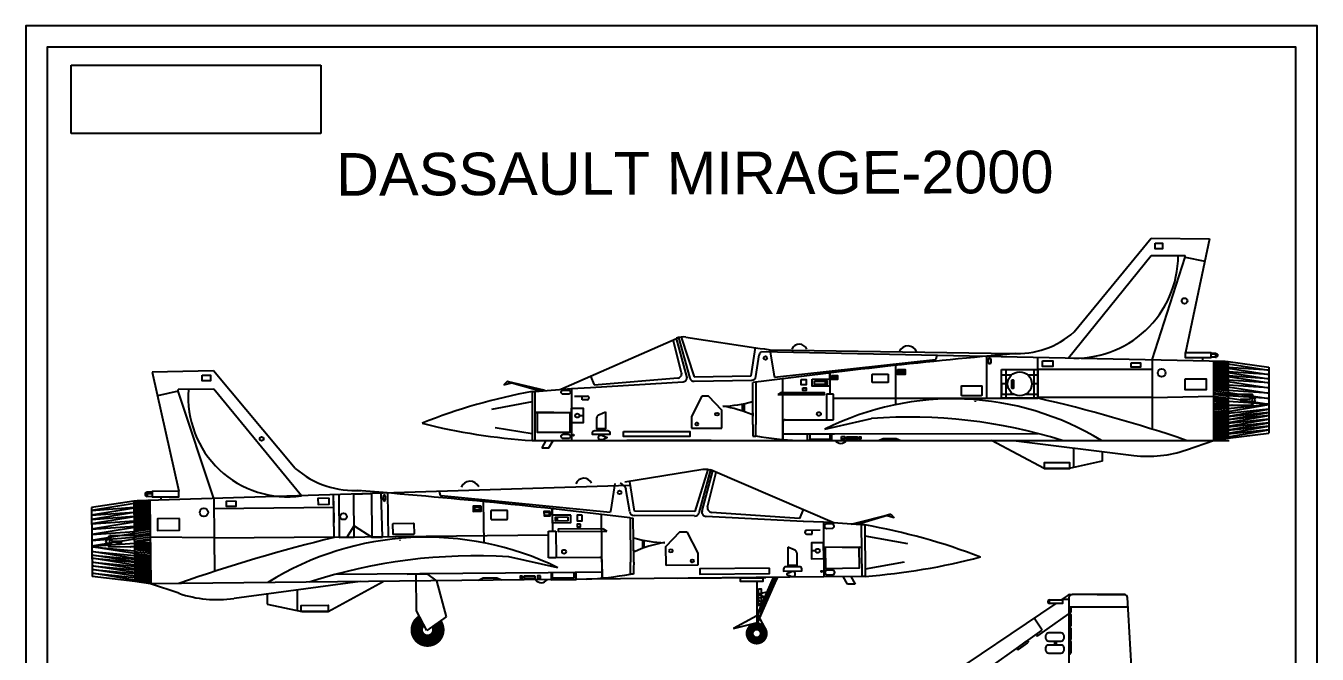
# Model space of a CAD drawing. Header units: feet. Extents: x 0 to 688502, y 0 to 2065459.
# Drawn here: x -0.2 to 11.89, y 10.85 to 16.74 of the extents above; entities that cross this region are included whole.
import ezdxf

# ---------------------------------------------------------------- set-up
doc = ezdxf.new("R2010")
doc.units = ezdxf.units.FT
doc.styles.get("Standard").update_dxf_attribs({"font": 'arial.ttf'})
picture_1 = doc.add_image_def('image1.jpeg', size_in_pixel=(1280, 351))

msp = doc.modelspace()

# ---------------------------------------------------------------- linework, layer by layer
for p, q in [((9.615, 13.872), (10.336, 14.752)), ((10.336, 14.752), (10.882, 14.743)), ((10.882, 14.743), (10.657, 13.679)), ((9.563, 13.628), (10.335, 14.587)), ((10.335, 14.587), (10.653, 14.587)), ((10.345, 13.611), (10.653, 14.573)), ((10.653, 14.573), (10.653, 14.587)), ((10.653, 14.58), (10.653, 14.587)), ((10.653, 14.573), (10.838, 14.535)), ((4.808, 13.335), (5.891, 13.812)), ((5.94, 13.49), (5.861, 13.799)), ((5.891, 13.812), (5.911, 13.82)), ((5.99, 13.455), (5.891, 13.812)), ((5.911, 13.82), (6.018, 13.439)), ((5.934, 13.824), (6.056, 13.45)), ((5.978, 13.824), (6.675, 13.718)), ((6.591, 13.46), (6.631, 13.725)), ((6.675, 13.718), (6.716, 13.713)), ((6.68, 13.682), (6.687, 13.688)), ((6.687, 13.688), (11.028, 13.597)), ((6.716, 13.713), (6.767, 13.706)), ((6.767, 13.706), (6.804, 13.477)), ((6.767, 13.706), (9.044, 13.669)), ((10.894, 13.675), (10.939, 13.674)), ((10.939, 13.674), (10.956, 13.665)), ((10.939, 13.663), (10.939, 13.636)), ((10.951, 13.641), (10.951, 13.668)), ((10.956, 13.665), (10.957, 13.645)), ((6.635, 13.454), (6.666, 13.658)), ((6.809, 13.448), (8.318, 13.615)), ((7.941, 13.558), (7.941, 13.19)), ((8.323, 13.619), (8.331, 13.654)), ((8.794, 13.644), (8.794, 13.251)), ((9.275, 13.251), (9.275, 13.634)), ((10.817, 13.63), (10.817, 13.601)), ((10.946, 13.636), (10.894, 13.636)), ((10.917, 13.559), (11.057, 13.539)), ((10.918, 13.592), (11.057, 13.573)), ((10.918, 13.57), (11.057, 13.551)), ((10.919, 13.599), (10.919, 12.859)), ((10.919, 13.582), (11.058, 13.562)), ((10.919, 13.547), (11.058, 13.528)), ((10.939, 13.636), (10.946, 13.636)), ((10.957, 13.645), (10.946, 13.636)), ((10.946, 13.636), (10.951, 13.641)), ((10.946, 13.599), (11.058, 13.583)), ((11.028, 13.597), (11.058, 13.594)), ((11.057, 13.573), (11.438, 13.514)), ((11.058, 13.594), (11.058, 12.877)), ((11.058, 13.594), (11.438, 13.541)), ((11.438, 13.541), (11.438, 12.925)), ((1.557, 13.509), (0.984, 13.494)), ((0.984, 13.494), (1.231, 12.379)), ((2.323, 12.593), (1.557, 13.509)), ((5.087, 13.457), (5.121, 13.377)), ((5.121, 13.377), (5.905, 13.441)), ((6.056, 13.45), (6.591, 13.46)), ((6.057, 13.41), (6.597, 13.421)), ((6.804, 13.477), (6.809, 13.448)), ((6.888, 12.865), (6.888, 13.434)), ((7.327, 13.431), (7.327, 13.488)), ((7.327, 13.488), (7.327, 13.289)), ((8.935, 13.471), (9.032, 13.471)), ((8.935, 13.471), (9.032, 13.471)), ((9.179, 13.471), (9.275, 13.471)), ((9.179, 13.471), (9.275, 13.471)), ((9.275, 13.471), (9.275, 13.386)), ((10.917, 13.438), (11.057, 13.419)), ((10.918, 13.491), (11.057, 13.471)), ((10.918, 13.481), (11.058, 13.462)), ((10.918, 13.45), (11.058, 13.43)), ((10.919, 13.535), (11.058, 13.516)), ((10.919, 13.523), (11.058, 13.504)), ((10.919, 13.512), (11.059, 13.492)), ((10.919, 13.501), (11.058, 13.482)), ((10.919, 13.471), (11.058, 13.452)), ((10.919, 13.46), (11.058, 13.44)), ((10.919, 13.425), (11.058, 13.405)), ((11.056, 13.493), (11.438, 13.434)), ((11.438, 13.434), (11.056, 13.46)), ((11.438, 13.514), (11.057, 13.539)), ((11.057, 13.532), (11.438, 13.473)), ((11.438, 13.473), (11.057, 13.498)), ((11.058, 13.454), (11.439, 13.395)), ((11.439, 13.395), (11.058, 13.421)), ((1.226, 13.318), (1.033, 13.275)), ((1.56, 13.336), (1.226, 13.332)), ((1.226, 13.318), (1.226, 13.332)), ((1.226, 13.325), (1.226, 13.332)), ((1.56, 12.312), (1.226, 13.318)), ((2.38, 12.338), (1.56, 13.336)), ((4.308, 13.407), (4.275, 13.375)), ((4.275, 13.375), (4.349, 13.395)), ((4.661, 13.322), (4.308, 13.407)), ((4.308, 13.407), (4.616, 13.319)), ((4.616, 13.319), (4.308, 13.407)), ((4.349, 13.395), (4.308, 13.407)), ((4.54, 13.315), (4.54, 12.855)), ((4.54, 13.315), (4.568, 13.315)), ((4.568, 13.315), (4.908, 13.343)), ((4.568, 12.855), (4.568, 13.315)), ((4.908, 13.343), (5.086, 13.352)), ((4.908, 13.343), (4.908, 12.855)), ((5.088, 13.352), (5.954, 13.405)), ((6.633, 13.401), (6.605, 13.397)), ((6.605, 13.397), (6.605, 13.397)), ((6.874, 13.304), (6.84, 13.284)), ((7.283, 13.411), (7.283, 13.381)), ((8.935, 13.386), (8.935, 13.288)), ((8.993, 13.386), (8.935, 13.386)), ((9.275, 13.386), (9.218, 13.386)), ((10.917, 13.385), (11.057, 13.365)), ((10.918, 13.413), (11.058, 13.393)), ((10.919, 13.339), (11.058, 13.319)), ((10.919, 13.322), (11.058, 13.303)), ((10.919, 13.306), (11.058, 13.286)), ((10.92, 13.399), (11.059, 13.38)), ((10.92, 13.371), (11.059, 13.352)), ((10.92, 13.354), (11.059, 13.335)), ((11.056, 13.359), (11.438, 13.3)), ((11.438, 13.3), (11.056, 13.325)), ((11.057, 13.407), (11.438, 13.348)), ((11.438, 13.348), (11.057, 13.373)), ((11.058, 13.306), (11.439, 13.247)), ((4.54, 13.217), (4.161, 13.146)), ((4.936, 13.271), (5.057, 13.271)), ((5.009, 13.237), (5.009, 13.271)), ((5.057, 13.237), (5.009, 13.237)), ((6.128, 13.271), (6.033, 13.079)), ((6.191, 13.271), (6.128, 13.271)), ((6.191, 13.271), (6.316, 13.14)), ((6.316, 13.14), (6.191, 13.271)), ((6.509, 13.131), (6.509, 13.198)), ((6.526, 13.201), (6.526, 13.125)), ((7.363, 13.289), (7.296, 13.289)), ((7.296, 13.289), (7.296, 13.049)), ((7.363, 13.049), (7.363, 13.289)), ((7.363, 13.251), (9.275, 13.251)), ((8.688, 13.226), (8.688, 13.218)), ((8.935, 13.288), (9.049, 13.288)), ((9.161, 13.288), (9.275, 13.288)), ((10.345, 13.259), (10.919, 13.271)), ((10.345, 13.259), (10.345, 12.96)), ((10.918, 13.255), (11.058, 13.236)), ((10.918, 13.244), (11.058, 13.225)), ((10.918, 13.182), (11.057, 13.2)), ((10.919, 13.289), (11.058, 13.269)), ((10.919, 13.271), (11.058, 13.251)), ((11.058, 13.225), (10.919, 13.225)), ((10.919, 13.206), (11.059, 13.224)), ((10.919, 13.197), (11.058, 13.215)), ((10.919, 13.169), (11.058, 13.187)), ((11.056, 13.254), (11.438, 13.195)), ((11.438, 13.195), (11.056, 13.22)), ((11.057, 13.126), (11.437, 13.191)), ((11.437, 13.191), (11.057, 13.151)), ((11.058, 13.288), (11.089, 13.288)), ((11.439, 13.247), (11.058, 13.273)), ((11.058, 13.187), (11.091, 13.187)), ((11.089, 13.288), (11.281, 13.288)), ((11.089, 13.288), (11.089, 13.288)), ((11.093, 13.187), (11.091, 13.187)), ((11.093, 13.187), (11.282, 13.187)), ((11.259, 13.24), (11.173, 13.241)), ((11.173, 13.241), (11.176, 13.221)), ((11.176, 13.221), (11.262, 13.227)), ((11.278, 13.288), (11.259, 13.24)), ((11.262, 13.227), (11.281, 13.187)), ((11.313, 13.237), (11.278, 13.288)), ((11.28, 13.186), (11.313, 13.237)), ((11.281, 13.288), (11.281, 13.187)), ((4.742, 13.118), (4.568, 13.118)), ((4.568, 13.118), (4.908, 13.118)), ((4.981, 13.088), (5.017, 13.088)), ((6.033, 13.079), (6.033, 12.971)), ((6.316, 12.971), (6.316, 13.14)), ((6.605, 13.114), (6.605, 13.083)), ((7.281, 12.961), (7.718, 13.062)), ((10.916, 13.141), (11.055, 13.159)), ((10.919, 13.157), (11.058, 13.175)), ((10.919, 13.125), (11.058, 13.143)), ((10.919, 13.094), (11.058, 13.112)), ((10.919, 13.08), (11.058, 13.098)), ((10.919, 13.067), (11.058, 13.085)), ((10.919, 13.053), (11.058, 13.071)), ((10.919, 13.04), (11.059, 13.058)), ((10.92, 13.11), (11.059, 13.127)), ((11.056, 13.052), (11.436, 13.117)), ((11.436, 13.117), (11.056, 13.077)), ((11.057, 13.023), (11.437, 13.089)), ((11.437, 13.089), (11.057, 13.048)), ((11.438, 13.149), (11.058, 13.109)), ((11.059, 13.084), (11.438, 13.149)), ((4.193, 12.978), (4.54, 12.921)), ((6.033, 12.971), (6.316, 12.971)), ((6.605, 13.005), (6.606, 12.95)), ((6.606, 12.952), (6.607, 12.897)), ((6.634, 12.95), (6.633, 13.005)), ((6.635, 12.897), (6.634, 12.95)), ((6.888, 13.029), (6.888, 12.865)), ((6.908, 13.049), (7.298, 13.049)), ((7.298, 13.049), (7.363, 13.049)), ((10.918, 13.001), (11.057, 13.019)), ((10.918, 12.987), (11.058, 13.005)), ((10.919, 13.028), (11.058, 13.046)), ((10.919, 13.015), (11.059, 13.033)), ((10.919, 12.974), (11.058, 12.992)), ((10.919, 12.961), (11.058, 12.979)), ((10.919, 12.948), (11.058, 12.966)), ((10.919, 12.935), (11.058, 12.953)), ((10.919, 12.921), (11.058, 12.939)), ((11.057, 12.924), (11.437, 12.989)), ((11.437, 12.989), (11.057, 12.949)), ((11.057, 12.924), (11.437, 12.989)), ((11.437, 12.989), (11.057, 12.949)), ((11.058, 12.99), (11.438, 13.055)), ((11.438, 13.055), (11.058, 13.015)), ((11.058, 12.956), (11.438, 13.021)), ((11.438, 13.021), (11.058, 12.981)), ((11.058, 12.889), (11.438, 12.954)), ((11.438, 12.954), (11.058, 12.914)), ((4.54, 12.855), (4.568, 12.855)), ((4.568, 12.855), (4.908, 12.855)), ((4.669, 12.855), (4.63, 12.787)), ((4.698, 12.787), (4.738, 12.855)), ((4.908, 12.855), (7.029, 12.855)), ((6.607, 12.897), (6.635, 12.897)), ((6.607, 12.897), (6.635, 12.897)), ((6.888, 12.916), (7.37, 12.916)), ((7.029, 12.855), (11.065, 12.855)), ((7.14, 12.916), (7.14, 12.868)), ((7.14, 12.868), (7.33, 12.868)), ((7.33, 12.868), (7.33, 12.916)), ((7.37, 12.916), (9.275, 12.92)), ((7.781, 12.855), (7.826, 12.874)), ((7.826, 12.874), (7.948, 12.875)), ((7.948, 12.875), (7.991, 12.855)), ((9.334, 12.593), (8.842, 12.855)), ((9.047, 12.855), (10.174, 12.716)), ((10.666, 12.768), (10.919, 12.855)), ((10.918, 12.907), (11.057, 12.925)), ((10.919, 12.896), (11.058, 12.914)), ((10.919, 12.884), (11.059, 12.901)), ((10.919, 12.871), (11.058, 12.889)), ((10.919, 12.859), (11.058, 12.877)), ((10.919, 12.859), (10.919, 12.855)), ((10.946, 12.888), (10.955, 12.889)), ((11.053, 12.877), (11.438, 12.925)), ((4.63, 12.787), (4.698, 12.787)), ((9.61, 12.786), (9.61, 12.602)), ((9.878, 12.752), (9.878, 12.662)), ((6.139, 12.583), (5.409, 12.464)), ((6.186, 12.583), (6.062, 12.189)), ((6.21, 12.579), (6.102, 12.178)), ((6.231, 12.571), (6.21, 12.579)), ((9.569, 12.593), (9.334, 12.593)), ((9.878, 12.662), (9.569, 12.593)), ((5.405, 12.427), (5.366, 12.458)), ((5.5, 12.194), (5.456, 12.472)), ((6.131, 12.196), (6.231, 12.571)), ((6.183, 12.233), (6.263, 12.558)), ((7.372, 12.082), (6.231, 12.571)), ((5.448, 12.434), (0.843, 12.29)), ((0.935, 12.372), (0.918, 12.362)), ((0.918, 12.362), (0.918, 12.341)), ((0.918, 12.341), (0.929, 12.331)), ((0.923, 12.336), (0.924, 12.365)), ((0.929, 12.331), (0.923, 12.336)), ((0.984, 12.373), (0.935, 12.372)), ((0.936, 12.36), (0.936, 12.331)), ((2.686, 11.946), (2.682, 12.347)), ((2.729, 12.349), (2.733, 11.946)), ((2.871, 12.353), (3.035, 12.358)), ((2.875, 11.948), (2.871, 12.353)), ((3.035, 12.358), (3.039, 11.949)), ((3.139, 11.95), (3.126, 12.361)), ((3.187, 12.363), (3.192, 11.951)), ((3.682, 12.342), (3.672, 12.378)), ((5.272, 12.18), (3.687, 12.338)), ((5.313, 12.451), (5.276, 12.21)), ((5.454, 12.188), (5.419, 12.401)), ((0.812, 12.286), (0.414, 12.226)), ((0.813, 12.264), (0.414, 12.198)), ((0.414, 12.198), (0.814, 12.229)), ((0.414, 12.226), (0.42, 11.58)), ((0.813, 12.221), (0.414, 12.155)), ((0.929, 12.292), (0.812, 12.275)), ((0.843, 12.29), (0.812, 12.286)), ((0.812, 12.286), (0.82, 11.534)), ((0.958, 12.275), (0.812, 12.253)), ((0.958, 12.239), (0.812, 12.217)), ((0.958, 12.226), (0.812, 12.204)), ((0.959, 12.286), (0.813, 12.264)), ((0.959, 12.263), (0.813, 12.241)), ((0.959, 12.214), (0.813, 12.192)), ((0.96, 12.251), (0.814, 12.229)), ((0.929, 12.331), (0.984, 12.332)), ((0.936, 12.331), (0.929, 12.331)), ((0.961, 12.292), (0.969, 11.512)), ((1.064, 12.327), (1.065, 12.297)), ((4.083, 12.282), (4.087, 11.896)), ((4.729, 12.155), (4.728, 12.215)), ((4.728, 12.215), (4.73, 12.007)), ((0.414, 12.155), (0.814, 12.185)), ((0.813, 12.14), (0.414, 12.074)), ((0.414, 12.074), (0.814, 12.104)), ((0.815, 12.181), (0.415, 12.115)), ((0.415, 12.115), (0.815, 12.145)), ((0.958, 12.201), (0.812, 12.179)), ((0.959, 12.19), (0.813, 12.168)), ((0.959, 12.147), (0.813, 12.125)), ((0.96, 12.179), (0.814, 12.158)), ((0.96, 12.169), (0.814, 12.148)), ((0.96, 12.159), (0.814, 12.137)), ((0.96, 12.136), (0.814, 12.115)), ((0.96, 12.11), (0.814, 12.088)), ((0.961, 12.124), (0.815, 12.102)), ((0.961, 12.097), (0.815, 12.076)), ((2.684, 12.177), (2.685, 12.087)), ((4.775, 12.135), (4.775, 12.104)), ((5.195, 11.566), (5.189, 12.163)), ((5.276, 12.21), (5.272, 12.18)), ((5.457, 12.131), (5.487, 12.128)), ((5.487, 12.128), (5.487, 12.128)), ((6.061, 12.148), (5.494, 12.153)), ((6.062, 12.189), (5.5, 12.194)), ((7.078, 12.097), (6.169, 12.144)), ((7.044, 12.123), (6.221, 12.182)), ((7.079, 12.208), (7.044, 12.123)), ((7.267, 12.09), (7.081, 12.097)), ((7.526, 12.071), (7.897, 12.164)), ((7.897, 12.164), (7.574, 12.067)), ((7.574, 12.067), (7.897, 12.164)), ((7.853, 12.151), (7.897, 12.164)), ((7.931, 12.13), (7.853, 12.151)), ((7.897, 12.164), (7.931, 12.13)), ((0.815, 12.089), (0.416, 12.023)), ((0.416, 12.023), (0.816, 12.054)), ((0.815, 11.984), (0.416, 11.918)), ((0.816, 12.039), (0.417, 11.973)), ((0.417, 11.973), (0.817, 12.004)), ((0.959, 12.083), (0.813, 12.062)), ((0.959, 12.054), (0.813, 12.032)), ((0.96, 12.036), (0.814, 12.014)), ((0.961, 12.02), (0.815, 11.998)), ((0.961, 12.002), (0.815, 11.98)), ((0.961, 11.985), (0.815, 11.963)), ((0.962, 12.068), (0.816, 12.046)), ((4.694, 11.755), (4.692, 12.007)), ((4.692, 12.007), (4.762, 12.007)), ((4.762, 12.007), (4.765, 11.755)), ((5.205, 12.028), (5.241, 12.007)), ((5.922, 12), (5.793, 11.861)), ((5.793, 11.861), (5.922, 12)), ((5.922, 12), (5.988, 12)), ((5.988, 12), (6.09, 11.8)), ((7.238, 12.014), (7.112, 12.013)), ((7.112, 11.977), (7.163, 11.977)), ((7.163, 11.977), (7.163, 12.013)), ((7.625, 12.064), (7.267, 12.09)), ((7.267, 12.09), (7.272, 11.578)), ((7.63, 11.582), (7.625, 12.064)), ((7.654, 12.064), (7.625, 12.064)), ((7.654, 12.064), (7.659, 11.582)), ((0.416, 11.918), (0.815, 11.949)), ((0.817, 11.93), (0.418, 11.864)), ((0.418, 11.864), (0.818, 11.894)), ((0.818, 11.795), (0.419, 11.859)), ((0.419, 11.859), (0.818, 11.821)), ((0.548, 11.909), (0.584, 11.962)), ((0.584, 11.856), (0.548, 11.909)), ((0.782, 11.965), (0.582, 11.963)), ((0.582, 11.963), (0.583, 11.857)), ((0.602, 11.899), (0.582, 11.857)), ((0.78, 11.859), (0.582, 11.857)), ((0.584, 11.962), (0.605, 11.912)), ((0.693, 11.893), (0.602, 11.899)), ((0.605, 11.912), (0.695, 11.915)), ((0.695, 11.915), (0.693, 11.893)), ((0.78, 11.859), (0.782, 11.859)), ((0.783, 11.965), (0.782, 11.965)), ((0.816, 11.86), (0.782, 11.859)), ((0.815, 11.965), (0.783, 11.965)), ((0.961, 11.967), (0.815, 11.945)), ((0.961, 11.949), (0.815, 11.927)), ((0.962, 11.88), (0.815, 11.898)), ((0.962, 11.932), (0.816, 11.91)), ((0.962, 11.921), (0.816, 11.899)), ((0.816, 11.899), (0.962, 11.9)), ((0.962, 11.871), (0.816, 11.889)), ((0.962, 11.842), (0.816, 11.86)), ((0.963, 11.856), (0.817, 11.873)), ((1.564, 11.943), (0.961, 11.949)), ((1.564, 11.943), (1.567, 11.629)), ((4.692, 11.967), (2.686, 11.946)), ((2.733, 11.946), (2.875, 11.948)), ((3.039, 11.949), (3.139, 11.95)), ((3.303, 11.926), (3.303, 11.918)), ((5.572, 11.923), (5.573, 11.844)), ((5.59, 11.85), (5.589, 11.92)), ((5.795, 11.684), (5.793, 11.861)), ((7.627, 11.857), (7.27, 11.854)), ((7.444, 11.856), (7.627, 11.857)), ((7.655, 11.962), (8.053, 11.891)), ((0.817, 11.751), (0.418, 11.815)), ((0.418, 11.815), (0.817, 11.777)), ((0.82, 11.718), (0.42, 11.782)), ((0.42, 11.782), (0.82, 11.744)), ((0.819, 11.687), (0.42, 11.752)), ((0.42, 11.752), (0.819, 11.714)), ((0.963, 11.829), (0.816, 11.846)), ((0.962, 11.779), (0.816, 11.797)), ((0.963, 11.796), (0.817, 11.813)), ((0.964, 11.763), (0.817, 11.781)), ((0.964, 11.748), (0.817, 11.766)), ((0.964, 11.735), (0.817, 11.753)), ((0.964, 11.72), (0.818, 11.737)), ((0.966, 11.812), (0.82, 11.83)), ((4.782, 11.663), (4.323, 11.764)), ((4.763, 11.755), (4.694, 11.755)), ((5.173, 11.759), (4.763, 11.755)), ((5.194, 11.739), (5.195, 11.566)), ((5.49, 11.831), (5.49, 11.799)), ((6.09, 11.8), (6.091, 11.688)), ((7.193, 11.822), (7.156, 11.821)), ((0.818, 11.652), (0.419, 11.716)), ((0.419, 11.716), (0.818, 11.678)), ((0.819, 11.617), (0.419, 11.681)), ((0.419, 11.681), (0.819, 11.643)), ((0.819, 11.546), (0.42, 11.611)), ((0.42, 11.611), (0.819, 11.573)), ((0.82, 11.583), (0.421, 11.647)), ((0.421, 11.647), (0.82, 11.609)), ((0.82, 11.583), (0.421, 11.647)), ((0.421, 11.647), (0.82, 11.609)), ((0.963, 11.707), (0.817, 11.724)), ((0.964, 11.68), (0.817, 11.697)), ((0.964, 11.694), (0.818, 11.711)), ((0.965, 11.609), (0.818, 11.627)), ((0.965, 11.666), (0.819, 11.683)), ((0.965, 11.651), (0.819, 11.668)), ((0.965, 11.637), (0.819, 11.655)), ((0.965, 11.624), (0.819, 11.641)), ((0.965, 11.596), (0.819, 11.613)), ((4.689, 11.615), (2.69, 11.599)), ((5.195, 11.62), (4.689, 11.615)), ((4.731, 11.565), (4.731, 11.615)), ((4.93, 11.617), (4.931, 11.567)), ((5.46, 11.603), (5.461, 11.659)), ((5.461, 11.659), (5.461, 11.716)), ((5.491, 11.716), (5.49, 11.659)), ((5.49, 11.661), (5.49, 11.604)), ((6.091, 11.688), (5.795, 11.684)), ((8.022, 11.715), (7.659, 11.651)), ((0.825, 11.533), (0.42, 11.58)), ((0.965, 11.582), (0.819, 11.599)), ((0.965, 11.555), (0.819, 11.573)), ((0.965, 11.542), (0.819, 11.56)), ((0.966, 11.529), (0.819, 11.546)), ((0.966, 11.567), (0.82, 11.585)), ((0.966, 11.512), (0.82, 11.534)), ((0.937, 11.546), (0.927, 11.547)), ((5.048, 11.555), (0.966, 11.513)), ((1.232, 11.424), (0.966, 11.513)), ((2.93, 11.533), (1.749, 11.374)), ((2.632, 11.254), (3.146, 11.535)), ((3.369, 11.604), (3.555, 11.606)), ((3.457, 11.256), (3.454, 11.601)), ((3.555, 11.606), (3.644, 11.54)), ((3.644, 11.54), (3.735, 11.203)), ((4.083, 11.566), (4.038, 11.544)), ((4.211, 11.566), (4.083, 11.566)), ((4.258, 11.547), (4.211, 11.566)), ((4.931, 11.567), (4.731, 11.565)), ((7.272, 11.578), (5.048, 11.555)), ((5.49, 11.604), (5.46, 11.603)), ((5.49, 11.604), (5.46, 11.603)), ((6.644, 11.132), (6.838, 11.573)), ((6.838, 11.573), (6.644, 11.214)), ((6.644, 11.214), (6.8, 11.573)), ((6.8, 11.573), (6.644, 11.132)), ((6.644, 11.132), (6.817, 11.573)), ((6.829, 11.573), (6.644, 11.135)), ((6.644, 11.535), (6.644, 11.132)), ((6.817, 11.573), (6.807, 11.573)), ((6.807, 11.573), (6.829, 11.573)), ((7.63, 11.582), (7.272, 11.578)), ((7.494, 11.508), (7.451, 11.58)), ((7.565, 11.509), (7.494, 11.508)), ((7.523, 11.581), (7.565, 11.509)), ((7.659, 11.582), (7.63, 11.582)), ((2.059, 11.416), (2.06, 11.322)), ((2.34, 11.454), (2.341, 11.261)), ((6.644, 11.416), (6.74, 11.436)), ((6.719, 11.387), (6.644, 11.416)), ((6.644, 11.382), (6.719, 11.387)), ((6.693, 11.327), (6.644, 11.382)), ((9.558, 11.406), (9.493, 11.362)), ((9.503, 11.369), (9.565, 11.369)), ((9.565, 11.381), (9.565, 9.184)), ((9.574, 11.411), (9.595, 11.411)), ((9.83, 11.411), (9.595, 11.411)), ((9.83, 11.411), (10.085, 11.411)), ((10.085, 11.411), (9.83, 11.411)), ((10.243, 9.184), (10.115, 11.383)), ((2.06, 11.322), (2.385, 11.252)), ((2.385, 11.252), (2.632, 11.254)), ((3.555, 11.075), (3.457, 11.26)), ((9.442, 11.328), (6.378, 9.263)), ((6.644, 11.325), (6.693, 11.327)), ((9.566, 11.298), (9.565, 11.298)), ((9.565, 11.246), (9.574, 11.234)), ((9.566, 11.298), (9.837, 11.298)), ((9.574, 11.234), (9.585, 11.245)), ((9.585, 11.298), (9.585, 11.245)), ((9.837, 11.298), (10.12, 11.298)), ((3.735, 11.203), (3.555, 11.075)), ((6.644, 11.214), (6.426, 11.094)), ((6.426, 11.094), (6.651, 11.151)), ((6.651, 11.151), (6.716, 11.108)), ((6.716, 11.108), (6.655, 11.22)), ((9.315, 11.078), (9.239, 11.191)), ((9.362, 11.087), (9.565, 11.232)), ((9.565, 11.222), (9.574, 11.235)), ((9.574, 11.235), (9.585, 11.225)), ((9.585, 11.225), (9.585, 11.118)), ((6.785, 9.279), (9.315, 11.078)), ((9.221, 11.011), (9.221, 11.011)), ((9.265, 11.042), (9.26, 11.028)), ((9.26, 11.028), (9.275, 11.025)), ((9.275, 11.025), (9.362, 11.087)), ((9.286, 11.033), (9.286, 11.033)), ((9.305, 11.071), (9.305, 11.071)), ((9.565, 11.119), (9.574, 11.107)), ((9.565, 11.094), (9.574, 11.107)), ((9.574, 11.107), (9.585, 11.118)), ((9.574, 11.107), (9.585, 11.096)), ((9.585, 11.096), (9.585, 10.99)), ((9.065, 10.901), (9.066, 10.901)), ((9.084, 10.914), (9.079, 10.899)), ((9.079, 10.899), (9.094, 10.897)), ((9.08, 10.9), (9.08, 10.9)), ((9.08, 10.9), (9.08, 10.899)), ((9.084, 10.914), (9.169, 10.974)), ((9.094, 10.897), (9.181, 10.959)), ((9.169, 10.974), (9.184, 10.974)), ((9.184, 10.974), (9.181, 10.959)), ((9.565, 10.991), (9.574, 10.979)), ((9.565, 10.969), (9.574, 10.982)), ((9.574, 10.979), (9.585, 10.99)), ((9.574, 10.982), (9.585, 10.971)), ((9.585, 10.971), (9.585, 10.865)), ((9.565, 10.866), (9.574, 10.854)), ((9.574, 10.854), (9.585, 10.865))]:
    msp.add_line(p, q)
for points in [[(-0.2, -0.2), (11.89, -0.2), (11.89, 16.74), (-0.2, 16.74)], [(0, 0), (11.69, 0), (11.69, 16.54), (0, 16.54)], [(10.373, 14.705), (10.441, 14.705), (10.441, 14.652), (10.373, 14.652)], [(10.657, 13.679), (10.894, 13.679), (10.894, 13.63), (10.657, 13.63)], [(9.317, 13.602), (9.416, 13.602), (9.416, 13.549), (9.317, 13.549)], [(10.147, 13.584), (10.235, 13.584), (10.235, 13.542), (10.147, 13.542)], [(1.452, 13.466), (1.53, 13.466), (1.53, 13.413), (1.452, 13.413)], [(7.059, 13.427), (7.105, 13.427), (7.105, 13.378), (7.059, 13.378)], [(7.163, 13.431), (7.327, 13.431), (7.327, 13.363), (7.163, 13.363)], [(7.344, 13.465), (7.4, 13.465), (7.4, 13.426), (7.344, 13.426)], [(7.962, 13.519), (8.032, 13.519), (8.032, 13.472), (7.962, 13.472)], [(8.935, 13.52), (9.275, 13.52), (9.275, 13.251), (8.935, 13.251)], [(8.979, 13.52), (9.236, 13.52), (9.236, 13.251), (8.979, 13.251)], [(10.654, 13.434), (10.85, 13.434), (10.85, 13.33), (10.654, 13.33)], [(7.075, 13.348), (7.105, 13.348), (7.105, 13.323), (7.075, 13.323)], [(7.185, 13.411), (7.302, 13.411), (7.302, 13.381), (7.185, 13.381)], [(4.591, 13.118), (4.893, 13.118), (4.893, 12.931), (4.591, 12.931)], [(4.908, 13.158), (5.017, 13.158), (5.017, 13.019), (4.908, 13.019)], [(5.395, 12.938), (6.016, 12.938), (6.016, 12.891), (5.395, 12.891)], [(7.118, 12.916), (7.342, 12.916), (7.342, 12.855), (7.118, 12.855)], [(7.438, 12.891), (7.464, 12.891), (7.464, 12.869), (7.438, 12.869)], [(7.484, 12.889), (7.582, 12.889), (7.582, 12.869), (7.484, 12.869)], [(7.598, 12.89), (7.619, 12.89), (7.619, 12.87), (7.598, 12.87)], [(9.334, 12.593), (9.575, 12.593), (9.575, 12.647), (9.334, 12.647)], [(1.231, 12.379), (0.984, 12.377), (0.984, 12.326), (1.232, 12.328)], [(1.768, 12.286), (1.676, 12.285), (1.677, 12.24), (1.768, 12.241)], [(2.639, 12.314), (2.535, 12.313), (2.536, 12.257), (2.639, 12.258)], [(4.062, 12.241), (3.988, 12.24), (3.989, 12.191), (4.062, 12.192)], [(1.238, 12.123), (1.032, 12.121), (1.033, 12.012), (1.239, 12.014)], [(4.71, 12.191), (4.651, 12.191), (4.652, 12.15), (4.71, 12.15)], [(4.901, 12.157), (4.729, 12.155), (4.729, 12.085), (4.902, 12.086)], [(4.878, 12.136), (4.755, 12.135), (4.755, 12.104), (4.878, 12.105)], [(5.009, 12.154), (4.961, 12.154), (4.961, 12.103), (5.01, 12.103)], [(4.994, 12.071), (4.963, 12.071), (4.963, 12.045), (4.994, 12.045)], [(7.269, 11.896), (7.155, 11.895), (7.157, 11.748), (7.271, 11.749)], [(7.602, 11.857), (7.285, 11.854), (7.287, 11.657), (7.604, 11.661)], [(4.953, 11.618), (4.718, 11.615), (4.719, 11.551), (4.954, 11.554)], [(6.761, 11.659), (6.109, 11.652), (6.109, 11.604), (6.762, 11.61)], [(4.45, 11.585), (4.427, 11.585), (4.428, 11.564), (4.45, 11.564)], [(4.569, 11.585), (4.467, 11.584), (4.467, 11.564), (4.57, 11.565)], [(4.618, 11.588), (4.591, 11.588), (4.591, 11.565), (4.618, 11.565)], [(6.491, 11.57), (6.7, 11.57), (6.7, 11.535), (6.491, 11.535)], [(6.659, 11.464), (6.685, 11.464), (6.685, 11.308), (6.659, 11.308)], [(2.632, 11.254), (2.379, 11.252), (2.378, 11.308), (2.631, 11.311)], [(9.385, 11.362), (9.507, 11.362), (9.507, 11.328), (9.385, 11.328)], [(9.434, 10.973), (9.446, 10.973), (9.446, 10.942), (9.434, 10.942)]]:
    msp.add_lwpolyline(points, close=True)
for points in [[(10.939, 13.674), (10.939, 13.663), (10.902, 13.663), (10.902, 13.675)], [(10.345, 13.611), (10.345, 13.259), (9.275, 13.259), (9.275, 13.634)], [(10.345, 13.611), (10.345, 13.521), (9.275, 13.521), (9.275, 13.634)], [(7.395, 13.432), (7.35, 13.432), (7.35, 13.456), (7.395, 13.456)], [(7.985, 13.506), (8.008, 13.506)], [(8.008, 13.486), (7.985, 13.486)], [(6.605, 13.005), (6.605, 13.397)], [(6.633, 13.401), (6.633, 13.401), (6.633, 13.005)], [(6.874, 13.304), (7.275, 13.304), (7.275, 13.284), (6.84, 13.284)], [(6.216, 12.855), (5.426, 12.855)], [(0.936, 12.372), (0.936, 12.36), (0.975, 12.36), (0.975, 12.373)], [(1.56, 12.312), (1.564, 11.943), (2.686, 11.954), (2.682, 12.347)], [(1.56, 12.312), (1.561, 12.217), (2.683, 12.229), (2.682, 12.347)], [(4.038, 12.227), (4.013, 12.227)], [(4.013, 12.206), (4.038, 12.207)], [(4.657, 12.156), (4.704, 12.157), (4.704, 12.182), (4.657, 12.182)], [(5.457, 12.131), (5.457, 12.131), (5.461, 11.716)], [(5.491, 11.716), (5.487, 12.128)], [(2.804, 11.947), (2.874, 12.055), (3.039, 11.949)], [(5.205, 12.028), (4.784, 12.023), (4.784, 12.002), (5.241, 12.007)], [(5.9, 11.564), (6.729, 11.572)]]:
    msp.add_lwpolyline(points)
for points in [[(7.73, 13.478), (7.868, 13.478, -0.414214), (7.874, 13.472), (7.874, 13.403, -0.414214), (7.868, 13.397), (7.73, 13.397, -0.414214), (7.725, 13.403), (7.725, 13.472, -0.414214)], [(9.038, 13.423), (9.043, 13.423, -0.414214), (9.048, 13.417), (9.048, 13.347, -0.414214), (9.043, 13.342), (9.038, 13.342, -0.414214), (9.032, 13.347), (9.032, 13.417, -0.414214)], [(4.832, 13.328), (4.879, 13.328, -0.414214), (4.899, 13.308), (4.899, 13.308, -0.414214), (4.879, 13.288), (4.832, 13.288, -0.414214), (4.812, 13.308), (4.812, 13.308, -0.414214)], [(8.564, 13.368), (8.746, 13.368, -0.414214), (8.752, 13.363), (8.752, 13.281, -0.414214), (8.746, 13.275), (8.564, 13.275, -0.414214), (8.559, 13.281), (8.559, 13.363, -0.414214)], [(5.126, 12.948), (5.249, 12.948, -0.414214), (5.269, 12.929), (5.269, 12.91), (5.106, 12.91), (5.106, 12.929, -0.414214)], [(4.832, 12.914), (4.879, 12.914, -0.414214), (4.899, 12.894), (4.899, 12.893, -0.414214), (4.879, 12.874), (4.832, 12.874, -0.414214), (4.812, 12.893), (4.812, 12.894, -0.414214)], [(5.183, 12.905), (5.192, 12.905, -0.008705), (5.239, 12.885), (5.239, 12.88, -0.008705), (5.192, 12.86), (5.183, 12.86, -0.414214), (5.163, 12.88), (5.163, 12.885, -0.414214)], [(4.305, 12.2), (4.16, 12.199, 0.414214), (4.154, 12.193), (4.155, 12.12, 0.414214), (4.161, 12.114), (4.305, 12.116, 0.414214), (4.311, 12.122), (4.31, 12.195, 0.414214)], [(3.431, 12.077), (3.24, 12.075, 0.414214), (3.234, 12.069), (3.235, 11.983, 0.414214), (3.241, 11.977), (3.432, 11.979, 0.414214), (3.438, 11.985), (3.437, 12.071, 0.414214)], [(7.347, 12.074), (7.298, 12.074, 0.414214), (7.277, 12.053), (7.277, 12.053, 0.414214), (7.298, 12.032), (7.348, 12.033, 0.414214), (7.368, 12.054), (7.368, 12.054, 0.414214)], [(7.043, 11.673), (6.914, 11.672, 0.414214), (6.894, 11.651), (6.894, 11.632), (7.064, 11.634), (7.064, 11.653, 0.414214)], [(6.983, 11.627), (6.974, 11.627, 0.008705), (6.926, 11.606), (6.926, 11.6, 0.008705), (6.974, 11.58), (6.984, 11.58, 0.414214), (7.004, 11.601), (7.004, 11.606, 0.414214)], [(7.352, 11.64), (7.302, 11.639, 0.414214), (7.282, 11.618), (7.282, 11.618, 0.414214), (7.303, 11.598), (7.352, 11.598, 0.414214), (7.373, 11.619), (7.373, 11.619, 0.414214)], [(9.379, 11.055), (9.489, 11.055, -0.414214), (9.518, 11.025), (9.518, 11.003, -0.414214), (9.489, 10.973), (9.379, 10.973, -0.414214), (9.349, 11.003), (9.349, 11.025, -0.414214)], [(9.379, 10.942), (9.489, 10.942, -0.414214), (9.518, 10.912), (9.518, 10.891, -0.414214), (9.489, 10.861), (9.379, 10.861, -0.414214), (9.349, 10.891), (9.349, 10.912, -0.414214)]]:
    msp.add_lwpolyline(points, format="xyb", close=True)
for points in [[(5.228, 13.123), (5.228, 12.963), (5.146, 12.963), (5.146, 13.063, -0.307693), (5.171, 13.1), (5.228, 13.123)], [(6.934, 11.855), (6.935, 11.687), (7.021, 11.688), (7.02, 11.794, 0.307693), (6.994, 11.832), (6.934, 11.855)]]:
    msp.add_lwpolyline(points, format="xyb")
at = {"const_width": 0.117}
msp.add_lwpolyline([(3.507, 11.166, 0.25703), (3.46, 11.081, 1), (3.662, 11.081, 0.153624), (3.644, 11.139, 0.153624)], format="xyb", dxfattribs=at)
at = {"const_width": 0.0757}
msp.add_lwpolyline([(6.577, 11.047, 1), (6.708, 11.047, 1)], format="xyb", close=True, dxfattribs=at)
for centre, radius in [((10.649, 14.163), 0.0267), ((6.724, 13.628), 0.0165), ((7.997, 13.496), 0.0209), ((9.105, 13.386), 0.113), ((9.043, 13.417), 0.00314), ((10.434, 13.488), 0.0369), ((9.043, 13.347), 0.00314), ((4.963, 13.088), 0.0187), ((7.225, 13.104), 0.018), ((6.081, 13.009), 0.0133), ((2.008, 12.871), 0.0179), ((4.927, 12.905), 0.00627), ((5.359, 12.369), 0.0173), ((1.467, 12.182), 0.0387), ((4.025, 12.216), 0.0219), ((2.774, 12.144), 0.0301), ((4.839, 11.813), 0.0189), ((6.04, 11.727), 0.0139), ((7.213, 11.822), 0.0196), ((7.252, 11.629), 0.00658)]:
    msp.add_circle(centre, radius)
for centre, radius, start, end in [((9.624, 14.591), 0.965, 266.3705, 359.7429), ((5.955, 13.667), 0.159, 81.4066, 113.806), ((9.08, 14.475), 0.806, 266.6512, 311.583), ((14.071, -42.929), 56.819, 95.0575, 97.5223), ((6.705, 13.652), 0.0396, 130.2176, 171.4066), ((7.042, 13.68), 0.0769, 22.3746, 155.2211), ((8.058, 13.653), 0.0876, 23.4609, 154.1348), ((8.317, 13.62), 0.00547, 276.3038, 345.6438), ((5.901, 13.48), 0.0396, 274.6459, 14.3843), ((5.951, 13.445), 0.0396, 273.5179, 15.5295), ((6.056, 13.45), 0.0396, 195.6868, 271.119), ((6.596, 13.46), 0.0396, 271.119, 351.4066), ((2.249, 13.256), 0.928, 175.2401, 278.107), ((5.543, 7.913), 5.494, 100.518, 111.7118), ((5.057, 13.254), 0.0171, 270, 90), ((6.266, 14.434), 1.26, 272.7095, 285.582), ((8.481, 10.575), 2.67, 58.6328, 116.7036), ((6.097, -0.547), 14.16, 71.1798, 77.0303), ((10.915, 13.235), 0.0317, 270, 276.0094), ((6.159, 12.085), 1.103, 66.1682, 81.2971), ((8.073, 8.312), 4.763, 72.5333, 94.2727), ((4.902, 18.512), 5.669, 255.7814, 266.3313), ((6.908, 13.029), 0.0198, 90, 180), ((7.181, 16.133), 3.281, 260.4201, 267.3355), ((7.43, 12.889), 0.0606, 214.3428, 325.6572), ((10.308, 13.802), 1.095, 262.958, 289.0905), ((2.878, 13.232), 0.846, 229.0113, 273.943), ((6.166, 12.418), 0.166, 66.7882, 99.1876), ((3.959, 12.381), 0.0919, 26.4594, 157.1333), ((5.024, 12.42), 0.0807, 25.3731, 158.2196), ((-1.735, -47.052), 59.619, 83.07195, 85.53672), ((3.687, 12.344), 0.00574, 194.9505, 264.2904), ((5.378, 12.394), 0.0416, 9.1876, 50.3766), ((6.224, 12.223), 0.0416, 166.2099, 265.9483), ((5.495, 12.194), 0.0416, 189.1876, 269.4752), ((6.062, 12.189), 0.0416, 269.4752, 344.9074), ((6.171, 12.185), 0.0416, 165.0647, 267.0763), ((7.112, 11.995), 0.018, 90.5942, 270.5942), ((6.661, 6.385), 5.765, 68.8824, 80.0762), ((0.965, 11.912), 0.0333, 264.5848, 270.5942), ((6.171, -2.497), 14.857, 103.5639, 109.4144), ((3.548, 9.147), 2.802, 63.8906, 121.9614), ((5.831, 13.219), 1.322, 255.0122, 267.8847), ((5.969, 10.756), 1.158, 99.2971, 114.426), ((4.002, 6.776), 4.998, 86.3215, 108.0609), ((5.173, 11.739), 0.0208, 0.5942, 90.5942), ((7.217, 17.514), 5.948, 274.2629, 284.8128), ((4.627, 11.586), 0.0636, 214.937, 326.2515), ((4.852, 14.992), 3.443, 273.2587, 280.1741), ((1.596, 12.513), 1.149, 251.5037, 277.6362), ((9.574, 11.381), 0.0299, 90, 123.9706), ((9.595, 11.381), 0.0299, 90, 180), ((10.085, 11.381), 0.0299, 3.3178, 90), ((9.385, 11.345), 0.017, 90, 270)]:
    msp.add_arc(centre, radius, start, end)
for centre, major_axis, ratio in [((8.824, 13.599), (0, -0.0281), 0.43182), ((6.272, 13.102), (0.0191, 0), 0.651988)]:
    msp.add_ellipse(centre, major_axis=major_axis, ratio=ratio)
at = {"extrusion": (0, 0, -1)}
for centre, major_axis, ratio in [((3.156, 12.316), (0.0003, -0.0295), 0.43182), ((5.839, 11.822), (-0.02, -0.0002), 0.651988)]:
    msp.add_ellipse(centre, major_axis=major_axis, ratio=ratio, dxfattribs=at)

# ---------------------------------------------------------------- texts
msp.add_text('DASSAULT MIRAGE-2000', height=0.39878, rotation=0.2165).set_placement((2.705, 15.148))

# ---------------------------------------------------------------- pictures from other files: only their frames are drawn
at = {"color": 7, "true_color": 0xffffff}
image = msp.add_image(picture_1, insert=(0.225, 15.73), size_in_units=(2.338, 0.641), dxfattribs=at)
image.dxf.flags = 15

doc.saveas('drawing.dxf')
